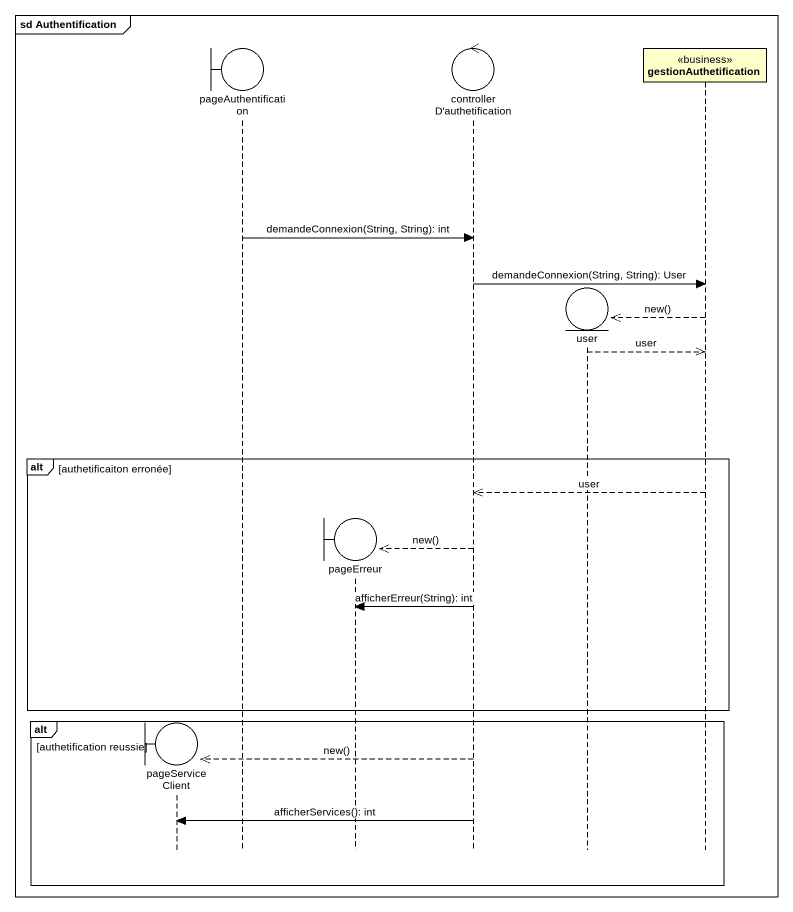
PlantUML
@startuml
mainframe sd Authentification
hide footbox
boundary pageServiceClient
boundary pageAuthentification
boundary pageErreur
control "controllerD'authetification" as controllerD_authetification
entity user
participant gestionAuthetification <<business>>

pageAuthentification -> controllerD_authetification : demandeConnexion(String, String): int
controllerD_authetification -> gestionAuthetification : demandeConnexion(String, String): User
gestionAuthetification -->> user ** : new()
user -->> gestionAuthetification : user
alt authetificaiton erronée
  gestionAuthetification -->> controllerD_authetification : user
  controllerD_authetification -->> pageErreur ** : new()
  controllerD_authetification -> pageErreur : afficherErreur(String): int
end
alt authetification reussie
  controllerD_authetification -->> pageServiceClient ** : new()
  controllerD_authetification -> pageServiceClient : afficherServices(): int
end
@enduml
